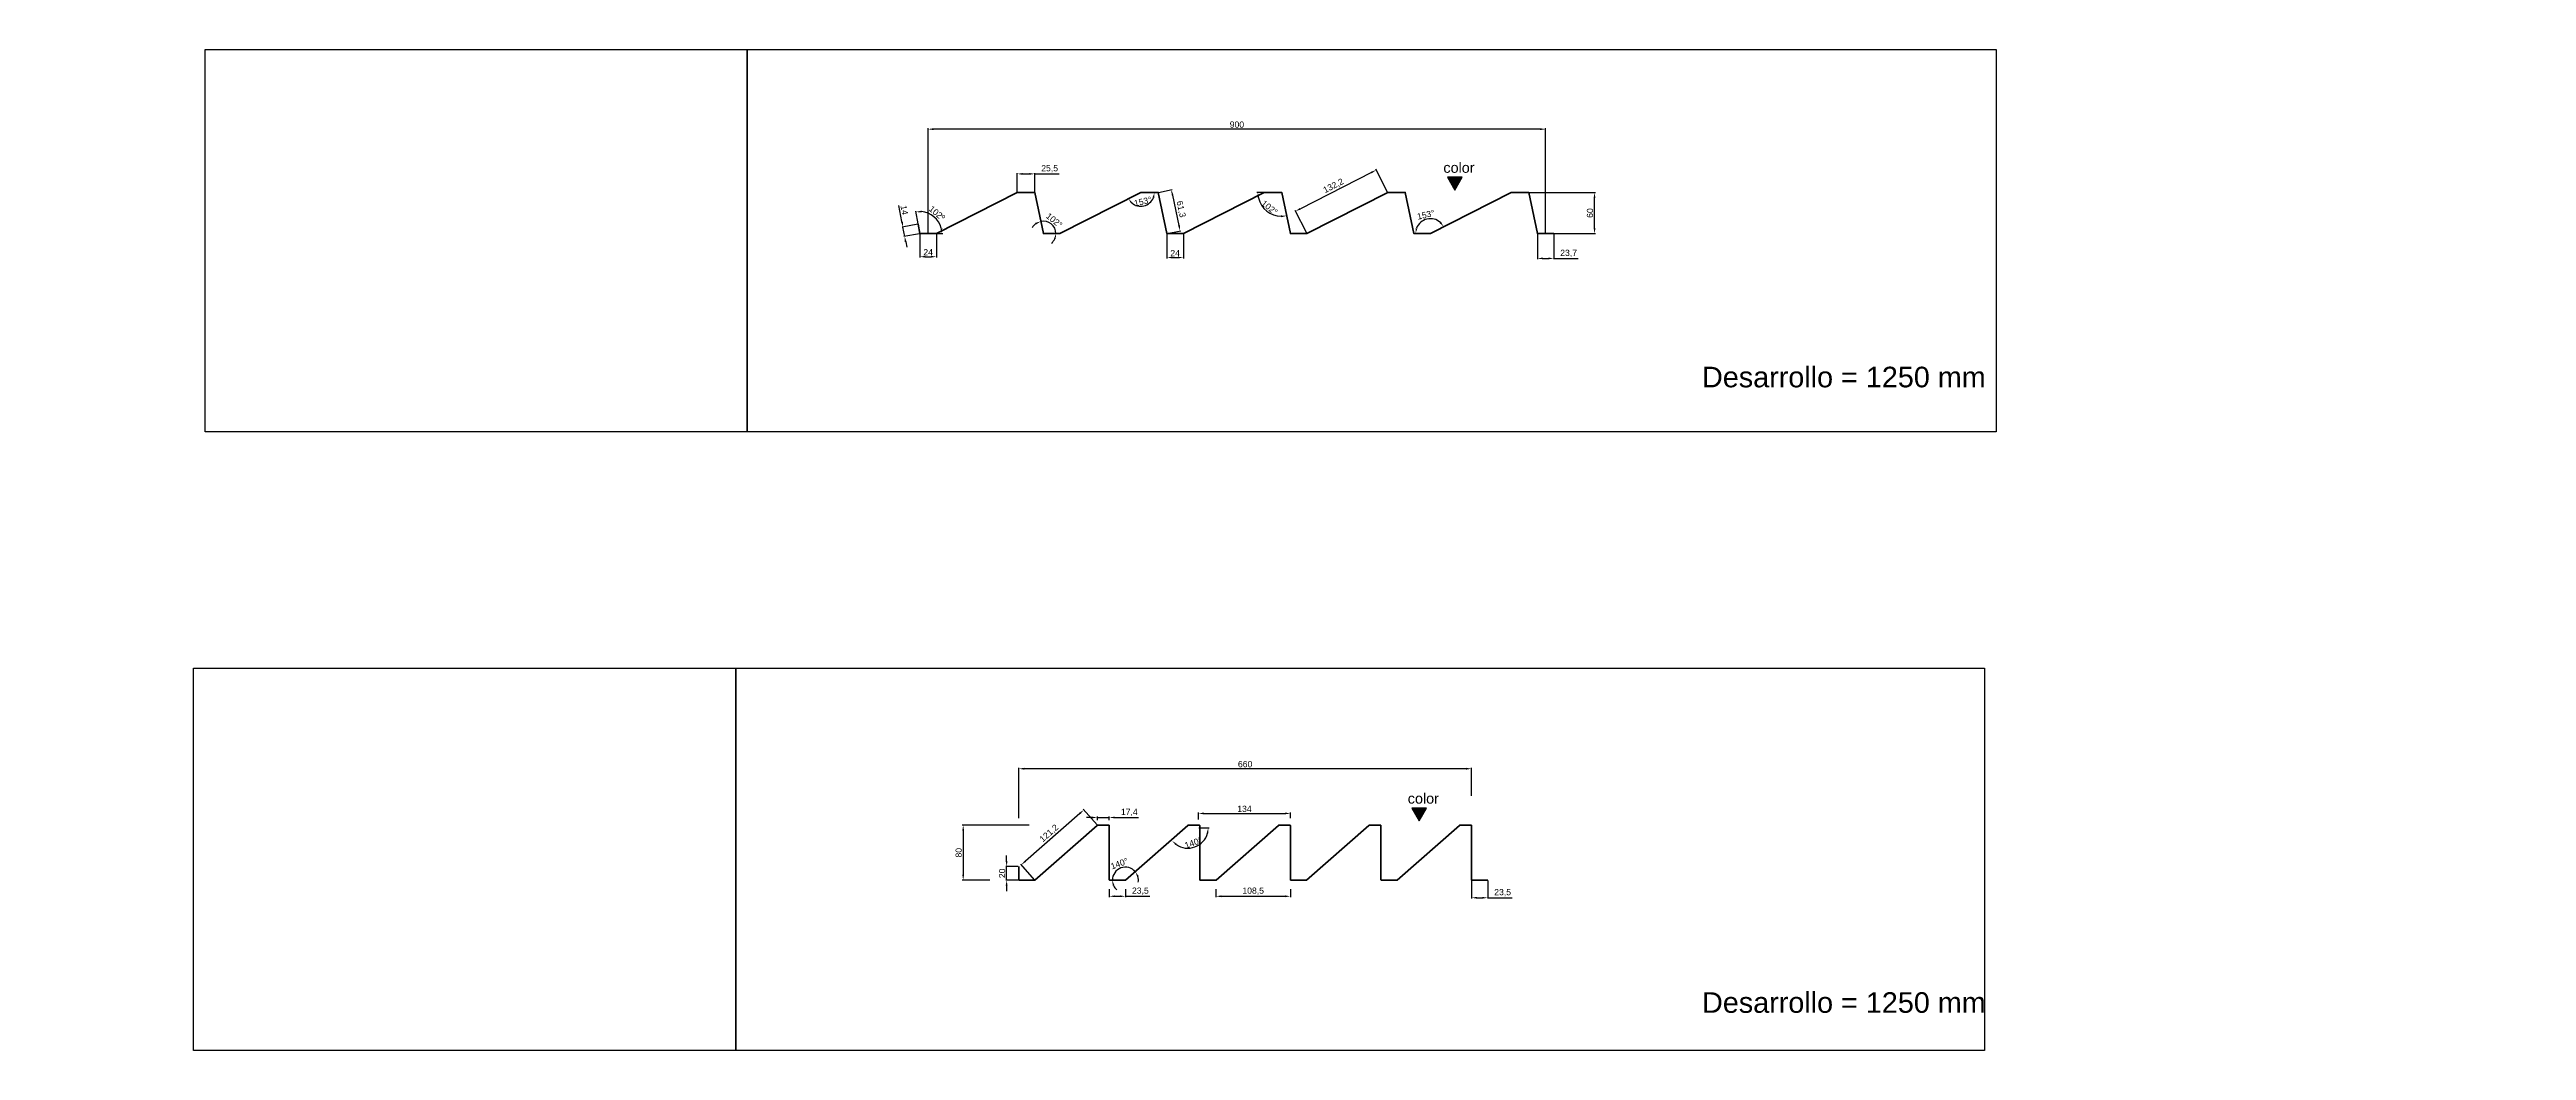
# Model space of a CAD drawing. Header units: millimetres. Extents: x 4334 to 41995838936, y 18500 to 30334.
# Drawn here: x 11554 to 15164, y 26162 to 27621 of the extents above; entities that cross this region are included whole.
import ezdxf

# ---------------------------------------------------------------- set-up
doc = ezdxf.new("R2010")
doc.units = ezdxf.units.MM
doc.layers.add('ANOTACIONES', color=7, linetype='Continuous', plot=False)
doc.layers.add('COTAS1', color=7, linetype='Continuous', lineweight=0)
doc.layers.add('FIBRA NEUTRA', color=1, linetype='Continuous', lineweight=40)
doc.layers.add('RECUADROS', color=253, linetype='Continuous')
doc.styles.get("Standard").update_dxf_attribs({"font": 'arial.ttf'})
doc.dimstyles.new('ISO-25', dxfattribs={"dimtxt": 9, "dimasz": 8, "dimexe": 1.25, "dimexo": 0.625, "dimgap": 2, "dimtad": 1, "dimdec": 1, "dimtxsty": 'Standard', "dimcen": 2.5, "dimadec": 0, "dimazin": 0, "dimtfac": 1, "dimtdec": 1, "dimtmove": 0, "dimatfit": 3, "dimfxl": 1, "dimarcsym": 0})

# ---------------------------------------------------------------- blocks, each defined once
blk = doc.blocks.new('*D23')
at = {"layer": 'COTAS1', "color": 0, "lineweight": -2, "transparency": 16777216}
for p, q in [((13073.4, 26501.8), (13065.4, 26501.8)), ((13081.4, 26497.8), (13081.4, 26503.1)), ((13081.4, 26501.8), (13098.8, 26501.8)), ((13098.8, 26497.8), (13098.8, 26503.1)), ((13106.8, 26501.8), (13141.3, 26501.8))]:
    blk.add_line(p, q, dxfattribs=at)
at = {"layer": 'COTAS1', "color": 0, "transparency": 16777216}
for points in [[(13073.4, 26503.2), (13073.4, 26500.5), (13081.4, 26501.8)], [(13106.8, 26503.2), (13106.8, 26500.5), (13098.8, 26501.8)]]:
    blk.add_solid(points, dxfattribs=at)
at = {"layer": 'Defpoints', "color": 0, "transparency": 16777216}
for p in [(13098.8, 26501.8), (13081.4, 26497.1), (13098.8, 26497.1)]:
    blk.add_point(p, dxfattribs=at)
at = {"layer": 'COTAS1', "color": 0, "transparency": 16777216, "insert": (13128, 26509.2), "char_height": 9, "attachment_point": 5}
blk.add_mtext('17,4', dxfattribs=at)
blk = doc.blocks.new('*D24')
at = {"layer": 'COTAS1', "color": 0, "lineweight": -2, "transparency": 16777216}
for p, q in [((13098.8, 26397.2), (13098.8, 26385.8)), ((13122.3, 26397.2), (13122.3, 26385.8)), ((13106.8, 26387), (13114.3, 26387)), ((13122.3, 26387), (13157.9, 26387))]:
    blk.add_line(p, q, dxfattribs=at)
at = {"layer": 'COTAS1', "color": 0, "transparency": 16777216}
for points in [[(13106.8, 26388.3), (13106.8, 26385.7), (13098.8, 26387)], [(13114.3, 26388.3), (13114.3, 26385.7), (13122.3, 26387)]]:
    blk.add_solid(points, dxfattribs=at)
at = {"layer": 'Defpoints', "color": 0, "transparency": 16777216}
for p in [(13098.8, 26397.8), (13122.3, 26397.8), (13122.3, 26387)]:
    blk.add_point(p, dxfattribs=at)
at = {"layer": 'COTAS1', "color": 0, "transparency": 16777216, "insert": (13144.1, 26394.4), "char_height": 9, "attachment_point": 5}
blk.add_mtext('23,5', dxfattribs=at)
blk = doc.blocks.new('*D25')
at = {"layer": 'COTAS1', "color": 0, "lineweight": -2, "transparency": 16777216}
for p, q in [((13055.7, 26507.6), (12976.6, 26438.2)), ((13081, 26491), (13060.9, 26513.9)), ((12989.9, 26411), (12969.8, 26433.8))]:
    blk.add_line(p, q, dxfattribs=at)
at = {"layer": 'COTAS1', "color": 0, "transparency": 16777216}
for points in [[(13054.8, 26508.6), (13056.6, 26506.6), (13061.7, 26512.9)], [(12975.8, 26439.2), (12977.5, 26437.2), (12970.6, 26432.9)]]:
    blk.add_solid(points, dxfattribs=at)
at = {"layer": 'Defpoints', "color": 0, "transparency": 16777216}
for p in [(13081.4, 26490.5), (12970.6, 26432.9), (12990.3, 26410.5)]:
    blk.add_point(p, dxfattribs=at)
at = {"layer": 'COTAS1', "color": 0, "transparency": 16777216, "insert": (13011.3, 26478.5), "char_height": 9, "attachment_point": 5, "rotation": 41.3036}
blk.add_mtext('121,2', dxfattribs=at)
blk = doc.blocks.new('*D26')
at = {"layer": 'COTAS1', "color": 0, "lineweight": -2, "transparency": 16777216}
blk.add_line((13229.4, 26486.8), (13244.4, 26486.8), dxfattribs=at)
blk.add_arc((13213.4, 26486.8), 29.7, 235.3999, 344.5412, dxfattribs=at)
at = {"layer": 'COTAS1', "color": 0, "transparency": 16777216}
for points in [[(13195.6, 26461.3), (13197.4, 26463.3), (13190.6, 26467.7)], [(13240.7, 26479), (13243.4, 26478.7), (13243.1, 26486.8)]]:
    blk.add_solid(points, dxfattribs=at)
at = {"layer": 'Defpoints', "color": 0, "transparency": 16777216}
for p in [(13213.4, 26486.8), (13213.4, 26486.8), (13228.8, 26486.8), (13211.6, 26457.1), (13122.3, 26410.5)]:
    blk.add_point(p, dxfattribs=at)
at = {"layer": 'COTAS1', "color": 0, "transparency": 16777216, "insert": (13221.3, 26465), "char_height": 9, "attachment_point": 5, "rotation": 19.9706}
blk.add_mtext('140°', dxfattribs=at)
blk = doc.blocks.new('*D27')
at = {"layer": 'COTAS1', "color": 0, "lineweight": -2, "transparency": 16777216}
for start, end in [(39.9411, 180), (204.2728, 228.5456), (351.3956, 15.6683)]:
    blk.add_arc((13122.3, 26410.5), 19, start, end, dxfattribs=at)
at = {"layer": 'COTAS1', "color": 0, "transparency": 16777216}
for points in [[(13103.6, 26402.4), (13106.2, 26403), (13103.3, 26410.5)], [(13139.4, 26415), (13141.8, 26416.3), (13136.9, 26422.7)]]:
    blk.add_solid(points, dxfattribs=at)
at = {"layer": 'Defpoints', "color": 0, "transparency": 16777216}
for p in [(13213.4, 26486.8), (13123.4, 26429.5), (13098.8, 26410.5), (13122.3, 26410.5), (13122.3, 26410.5)]:
    blk.add_point(p, dxfattribs=at)
at = {"layer": 'COTAS1', "color": 0, "transparency": 16777216, "insert": (13113.5, 26434.6), "char_height": 9, "attachment_point": 5, "rotation": 19.9706}
blk.add_mtext('140°', dxfattribs=at)
blk = doc.blocks.new('*D28')
at = {"layer": 'COTAS1', "color": 0, "lineweight": -2, "transparency": 16777216}
for p, q in [((13228.8, 26498.8), (13228.8, 26509)), ((13236.8, 26507.8), (13354.8, 26507.8)), ((13362.8, 26500.7), (13362.8, 26509))]:
    blk.add_line(p, q, dxfattribs=at)
at = {"layer": 'COTAS1', "color": 0, "transparency": 16777216}
for points in [[(13236.8, 26509.1), (13236.8, 26506.4), (13228.8, 26507.8)], [(13354.8, 26509.1), (13354.8, 26506.4), (13362.8, 26507.8)]]:
    blk.add_solid(points, dxfattribs=at)
at = {"layer": 'Defpoints', "color": 0, "transparency": 16777216}
for p in [(13228.8, 26498.2), (13362.8, 26507.8), (13362.8, 26500.1)]:
    blk.add_point(p, dxfattribs=at)
at = {"layer": 'COTAS1', "color": 0, "transparency": 16777216, "insert": (13295.8, 26514.4), "char_height": 9, "attachment_point": 5}
blk.add_mtext('134', dxfattribs=at)
blk = doc.blocks.new('*D29')
at = {"layer": 'COTAS1', "color": 0, "lineweight": -2, "transparency": 16777216}
for p, q in [((13626.8, 26409.9), (13626.8, 26383.6)), ((13650.3, 26409.9), (13650.3, 26383.6)), ((13634.8, 26384.8), (13642.3, 26384.8)), ((13650.3, 26384.8), (13685.9, 26384.8))]:
    blk.add_line(p, q, dxfattribs=at)
at = {"layer": 'COTAS1', "color": 0, "transparency": 16777216}
for points in [[(13634.8, 26386.2), (13634.8, 26383.5), (13626.8, 26384.8)], [(13642.3, 26386.2), (13642.3, 26383.5), (13650.3, 26384.8)]]:
    blk.add_solid(points, dxfattribs=at)
at = {"layer": 'Defpoints', "color": 0, "transparency": 16777216}
for p in [(13626.8, 26410.5), (13650.3, 26410.5), (13650.3, 26384.8)]:
    blk.add_point(p, dxfattribs=at)
at = {"layer": 'COTAS1', "color": 0, "transparency": 16777216, "insert": (13672.1, 26392.2), "char_height": 9, "attachment_point": 5}
blk.add_mtext('23,5', dxfattribs=at)
blk = doc.blocks.new('*D30')
at = {"layer": 'COTAS1', "color": 0, "lineweight": -2, "transparency": 16777216}
for p, q in [((13254.3, 26397.2), (13254.3, 26385.7)), ((13362.8, 26397.2), (13362.8, 26385.7)), ((13262.3, 26387), (13354.8, 26387))]:
    blk.add_line(p, q, dxfattribs=at)
at = {"layer": 'COTAS1', "color": 0, "transparency": 16777216}
for points in [[(13262.3, 26388.3), (13262.3, 26385.6), (13254.3, 26387)], [(13354.8, 26388.3), (13354.8, 26385.6), (13362.8, 26387)]]:
    blk.add_solid(points, dxfattribs=at)
at = {"layer": 'Defpoints', "color": 0, "transparency": 16777216}
for p in [(13254.3, 26397.8), (13362.8, 26397.8), (13362.8, 26387)]:
    blk.add_point(p, dxfattribs=at)
at = {"layer": 'COTAS1', "color": 0, "transparency": 16777216, "insert": (13308.5, 26394.4), "char_height": 9, "attachment_point": 5}
blk.add_mtext('108,5', dxfattribs=at)
blk = doc.blocks.new('*D31')
at = {"layer": 'COTAS1', "color": 0, "lineweight": -2, "transparency": 16777216}
for p, q in [((12966.8, 26500.8), (12966.8, 26574.2)), ((13618.8, 26572.9), (12974.8, 26572.9)), ((13626.8, 26533.3), (13626.8, 26574.2))]:
    blk.add_line(p, q, dxfattribs=at)
at = {"layer": 'COTAS1', "color": 0, "transparency": 16777216}
for points in [[(12974.8, 26574.3), (12974.8, 26571.6), (12966.8, 26572.9)], [(13618.8, 26574.3), (13618.8, 26571.6), (13626.8, 26572.9)]]:
    blk.add_solid(points, dxfattribs=at)
at = {"layer": 'Defpoints', "color": 0, "transparency": 16777216}
for p in [(12966.8, 26572.9), (12966.8, 26500.2), (13626.8, 26532.7)]:
    blk.add_point(p, dxfattribs=at)
at = {"layer": 'COTAS1', "color": 0, "transparency": 16777216, "insert": (13296.8, 26579.5), "char_height": 9, "attachment_point": 5}
blk.add_mtext('660', dxfattribs=at)
blk = doc.blocks.new('*D32')
at = {"layer": 'COTAS1', "color": 0, "lineweight": -2, "transparency": 16777216}
for p, q in [((12966.2, 26430.5), (12947.9, 26430.5)), ((12949.2, 26438.5), (12949.2, 26446.5)), ((12949.2, 26410.5), (12949.2, 26430.5)), ((12966.2, 26410.5), (12947.9, 26410.5)), ((12949.2, 26402.5), (12949.2, 26394.5))]:
    blk.add_line(p, q, dxfattribs=at)
at = {"layer": 'COTAS1', "color": 0, "transparency": 16777216}
for points in [[(12947.8, 26438.5), (12950.5, 26438.5), (12949.2, 26430.5)], [(12947.8, 26402.5), (12950.5, 26402.5), (12949.2, 26410.5)]]:
    blk.add_solid(points, dxfattribs=at)
at = {"layer": 'Defpoints', "color": 0, "transparency": 16777216}
for p in [(12949.2, 26430.5), (12966.8, 26430.5), (12966.8, 26410.5)]:
    blk.add_point(p, dxfattribs=at)
at = {"layer": 'COTAS1', "color": 0, "transparency": 16777216, "insert": (12942.6, 26420.5), "char_height": 9, "attachment_point": 5, "rotation": 90}
blk.add_mtext('20', dxfattribs=at)
blk = doc.blocks.new('*D33')
at = {"layer": 'COTAS1', "color": 0, "lineweight": -2, "transparency": 16777216}
for p, q in [((12982.1, 26490.5), (12884.6, 26490.5)), ((12885.9, 26482.5), (12885.9, 26418.5)), ((12924.8, 26410.5), (12884.6, 26410.5))]:
    blk.add_line(p, q, dxfattribs=at)
at = {"layer": 'COTAS1', "color": 0, "transparency": 16777216}
for points in [[(12884.5, 26482.5), (12887.2, 26482.5), (12885.9, 26490.5)], [(12884.5, 26418.5), (12887.2, 26418.5), (12885.9, 26410.5)]]:
    blk.add_solid(points, dxfattribs=at)
at = {"layer": 'Defpoints', "color": 0, "transparency": 16777216}
for p in [(12982.7, 26490.5), (12885.9, 26410.5), (12925.4, 26410.5)]:
    blk.add_point(p, dxfattribs=at)
at = {"layer": 'COTAS1', "color": 0, "transparency": 16777216, "insert": (12879.3, 26450.5), "char_height": 9, "attachment_point": 5, "rotation": 90}
blk.add_mtext('80', dxfattribs=at)
blk = doc.blocks.new('Color superior')
at = {"layer": 'ANOTACIONES'}
h = blk.add_hatch(color=256, dxfattribs=at)
h.dxf.hatch_style = 1
h.paths.add_polyline_path([(10.7, 18.6), (-10.7, 18.6), (0, 0)])
blk.add_lwpolyline([(0, 0), (10.7, 18.6), (-10.7, 18.6)], close=True, dxfattribs=at)
at = {"layer": 'ANOTACIONES', "insert": (-16.7, 40.1), "char_height": 15, "attachment_point": 1}
blk.add_mtext_dynamic_manual_height_columns('color', width=249.804, gutter_width=75, heights=[0], dxfattribs=at)
blk = doc.blocks.new('*D745')
at = {"layer": 'COTAS1', "color": 0, "lineweight": -2, "transparency": 16777216}
for p, q in [((12964.6, 27413.6), (12964.6, 27441.3)), ((12972.6, 27440.1), (12982.1, 27440.1)), ((12990.1, 27413.6), (12990.1, 27441.3)), ((12990.1, 27440.1), (13025.7, 27440.1))]:
    blk.add_line(p, q, dxfattribs=at)
at = {"layer": 'COTAS1', "color": 0, "transparency": 16777216}
for points in [[(12972.6, 27441.4), (12972.6, 27438.7), (12964.6, 27440.1)], [(12982.1, 27441.4), (12982.1, 27438.7), (12990.1, 27440.1)]]:
    blk.add_solid(points, dxfattribs=at)
at = {"layer": 'Defpoints', "color": 0, "transparency": 16777216}
for p in [(12990.1, 27440.1), (12964.6, 27413), (12990.1, 27413)]:
    blk.add_point(p, dxfattribs=at)
at = {"layer": 'COTAS1', "color": 0, "transparency": 16777216, "insert": (13011.9, 27447.5), "char_height": 9, "attachment_point": 5}
blk.add_mtext('25,5', dxfattribs=at)
blk = doc.blocks.new('*D746')
at = {"layer": 'COTAS1', "color": 0, "lineweight": -2, "transparency": 16777216}
for p, q in [((12822.8, 27352.3), (12822.8, 27318.1)), ((12846.8, 27352.3), (12846.8, 27318.1)), ((12830.8, 27319.3), (12838.8, 27319.3))]:
    blk.add_line(p, q, dxfattribs=at)
at = {"layer": 'COTAS1', "color": 0, "transparency": 16777216}
for points in [[(12830.8, 27320.7), (12830.8, 27318), (12822.8, 27319.3)], [(12838.8, 27320.7), (12838.8, 27318), (12846.8, 27319.3)]]:
    blk.add_solid(points, dxfattribs=at)
at = {"layer": 'Defpoints', "color": 0, "transparency": 16777216}
for p in [(12822.8, 27353), (12846.8, 27353), (12846.8, 27319.3)]:
    blk.add_point(p, dxfattribs=at)
at = {"layer": 'COTAS1', "color": 0, "transparency": 16777216, "insert": (12834.8, 27325.9), "char_height": 9, "attachment_point": 5}
blk.add_mtext('24', dxfattribs=at)
blk = doc.blocks.new('*D747')
at = {"layer": 'COTAS1', "color": 0, "lineweight": -2, "transparency": 16777216}
for p, q in [((13182.8, 27352.3), (13182.8, 27316.8)), ((13206.8, 27352.3), (13206.8, 27316.8)), ((13190.8, 27318.1), (13198.8, 27318.1))]:
    blk.add_line(p, q, dxfattribs=at)
at = {"layer": 'COTAS1', "color": 0, "transparency": 16777216}
for points in [[(13190.8, 27319.4), (13190.8, 27316.8), (13182.8, 27318.1)], [(13198.8, 27319.4), (13198.8, 27316.8), (13206.8, 27318.1)]]:
    blk.add_solid(points, dxfattribs=at)
at = {"layer": 'Defpoints', "color": 0, "transparency": 16777216}
for p in [(13182.8, 27353), (13206.8, 27353), (13206.8, 27318.1)]:
    blk.add_point(p, dxfattribs=at)
at = {"layer": 'COTAS1', "color": 0, "transparency": 16777216, "insert": (13194.8, 27324.6), "char_height": 9, "attachment_point": 5}
blk.add_mtext('24', dxfattribs=at)
blk = doc.blocks.new('*D748')
at = {"layer": 'COTAS1', "color": 0, "lineweight": -2, "transparency": 16777216}
for p, q in [((13722.9, 27352.3), (13722.9, 27315.6)), ((13746.6, 27352.3), (13746.6, 27315.6)), ((13730.9, 27316.8), (13738.6, 27316.8)), ((13746.6, 27316.8), (13782.1, 27316.8))]:
    blk.add_line(p, q, dxfattribs=at)
at = {"layer": 'COTAS1', "color": 0, "transparency": 16777216}
for points in [[(13730.9, 27318.2), (13730.9, 27315.5), (13722.9, 27316.8)], [(13738.6, 27318.2), (13738.6, 27315.5), (13746.6, 27316.8)]]:
    blk.add_solid(points, dxfattribs=at)
at = {"layer": 'Defpoints', "color": 0, "transparency": 16777216}
for p in [(13722.9, 27353), (13746.6, 27353), (13746.6, 27316.8)]:
    blk.add_point(p, dxfattribs=at)
at = {"layer": 'COTAS1', "color": 0, "transparency": 16777216, "insert": (13768.3, 27324.2), "char_height": 9, "attachment_point": 5}
blk.add_mtext('23,7', dxfattribs=at)
blk = doc.blocks.new('*D749')
at = {"layer": 'COTAS1', "color": 0, "lineweight": -2, "transparency": 16777216}
for p, q in [((13480.8, 27442), (13377.3, 27389.3)), ((13504.3, 27413.5), (13487.4, 27446.8)), ((13386.6, 27353.5), (13369.6, 27386.8))]:
    blk.add_line(p, q, dxfattribs=at)
at = {"layer": 'COTAS1', "color": 0, "transparency": 16777216}
for points in [[(13480.2, 27443.2), (13481.4, 27440.9), (13487.9, 27445.7)], [(13376.7, 27390.5), (13377.9, 27388.1), (13370.2, 27385.7)]]:
    blk.add_solid(points, dxfattribs=at)
at = {"layer": 'Defpoints', "color": 0, "transparency": 16777216}
for p in [(13504.6, 27413), (13370.2, 27385.7), (13386.8, 27353)]:
    blk.add_point(p, dxfattribs=at)
at = {"layer": 'COTAS1', "color": 0, "transparency": 16777216, "insert": (13425.7, 27422.3), "char_height": 9, "attachment_point": 5, "rotation": 27}
blk.add_mtext('132,2', dxfattribs=at)
blk = doc.blocks.new('*D750')
at = {"layer": 'COTAS1', "color": 0, "lineweight": -2, "transparency": 16777216}
for p, q in [((13170.7, 27413.1), (13190.5, 27417.3)), ((13190.9, 27409.2), (13200.4, 27364.9)), ((13183.4, 27353.1), (13203.3, 27357.3))]:
    blk.add_line(p, q, dxfattribs=at)
at = {"layer": 'COTAS1', "color": 0, "transparency": 16777216}
for points in [[(13192.2, 27409.5), (13189.6, 27408.9), (13189.3, 27417)], [(13201.7, 27365.1), (13199.1, 27364.6), (13202, 27357)]]:
    blk.add_solid(points, dxfattribs=at)
at = {"layer": 'Defpoints', "color": 0, "transparency": 16777216}
for p in [(13170.1, 27413), (13182.8, 27353), (13202, 27357)]:
    blk.add_point(p, dxfattribs=at)
at = {"layer": 'COTAS1', "color": 0, "transparency": 16777216, "insert": (13202.9, 27388.6), "char_height": 9, "attachment_point": 5, "rotation": 282}
blk.add_mtext('61,3', dxfattribs=at)
blk = doc.blocks.new('*D751')
at = {"layer": 'COTAS1', "color": 0, "lineweight": -2, "transparency": 16777216}
for p, q in [((12796.6, 27370.5), (12792.2, 27394.1)), ((12819.6, 27366.6), (12796.8, 27362.4)), ((12800.6, 27348.8), (12798.1, 27362.6)), ((12822.2, 27352.8), (12799.4, 27348.6)), ((12802.1, 27341), (12803.6, 27333.1))]:
    blk.add_line(p, q, dxfattribs=at)
at = {"layer": 'COTAS1', "color": 0, "transparency": 16777216}
for points in [[(12797.9, 27370.7), (12795.3, 27370.2), (12798.1, 27362.6)], [(12803.4, 27341.2), (12800.8, 27340.7), (12800.6, 27348.8)]]:
    blk.add_solid(points, dxfattribs=at)
at = {"layer": 'Defpoints', "color": 0, "transparency": 16777216}
for p in [(12820.3, 27366.7), (12798.1, 27362.6), (12822.8, 27353)]:
    blk.add_point(p, dxfattribs=at)
at = {"layer": 'COTAS1', "color": 0, "transparency": 16777216, "insert": (12800.1, 27387.4), "char_height": 9, "attachment_point": 5, "rotation": 280.5651}
blk.add_mtext('14', dxfattribs=at)
blk = doc.blocks.new('*D752')
at = {"layer": 'COTAS1', "color": 0, "lineweight": -2, "transparency": 16777216}
for p, q in [((13710.7, 27413), (13807.3, 27413)), ((13806, 27361), (13806, 27405)), ((13747.2, 27353), (13807.3, 27353))]:
    blk.add_line(p, q, dxfattribs=at)
at = {"layer": 'COTAS1', "color": 0, "transparency": 16777216}
for points in [[(13804.7, 27405), (13807.4, 27405), (13806, 27413)], [(13804.7, 27361), (13807.4, 27361), (13806, 27353)]]:
    blk.add_solid(points, dxfattribs=at)
at = {"layer": 'Defpoints', "color": 0, "transparency": 16777216}
for p in [(13710.1, 27413), (13806, 27413), (13746.6, 27353)]:
    blk.add_point(p, dxfattribs=at)
at = {"layer": 'COTAS1', "color": 0, "transparency": 16777216, "insert": (13799.4, 27383), "char_height": 9, "attachment_point": 5, "rotation": 90}
blk.add_mtext('60', dxfattribs=at)
blk = doc.blocks.new('*D753')
at = {"layer": 'COTAS1', "color": 0, "lineweight": -2, "transparency": 16777216}
for start, end in [(127.203, 152.406), (0, 102), (309.594, 334.797)]:
    blk.add_arc((13002.8, 27353), 18.3, start, end, dxfattribs=at)
at = {"layer": 'COTAS1', "color": 0, "transparency": 16777216}
for points in [[(12991.2, 27368.8), (12992.3, 27366.4), (12999, 27370.9)], [(13018.1, 27345.4), (13020.7, 27344.9), (13021.2, 27353)]]:
    blk.add_solid(points, dxfattribs=at)
at = {"layer": 'Defpoints', "color": 0, "transparency": 16777216}
for p in [(12990.1, 27413), (13002.8, 27353), (13002.8, 27353), (13018, 27363.2), (13026.8, 27353)]:
    blk.add_point(p, dxfattribs=at)
at = {"layer": 'COTAS1', "color": 0, "transparency": 16777216, "insert": (13018.5, 27372.3), "char_height": 9, "attachment_point": 5, "rotation": 321}
blk.add_mtext('102°', dxfattribs=at)
blk = doc.blocks.new('*D754')
at = {"layer": 'COTAS1', "color": 0, "lineweight": -2, "transparency": 16777216}
blk.add_arc((13144.6, 27413), 20.1, 229.9516, 337.0484, dxfattribs=at)
at = {"layer": 'COTAS1', "color": 0, "transparency": 16777216}
for points in [[(13130.6, 27396.7), (13132.7, 27398.4), (13126.7, 27403.8)], [(13161.8, 27405.4), (13164.4, 27404.9), (13164.7, 27413)]]:
    blk.add_solid(points, dxfattribs=at)
at = {"layer": 'Defpoints', "color": 0, "transparency": 16777216}
for p in [(13144.6, 27413), (13144.6, 27413), (13170.1, 27413), (13140.4, 27393.3), (13026.8, 27353)]:
    blk.add_point(p, dxfattribs=at)
at = {"layer": 'COTAS1', "color": 0, "transparency": 16777216, "insert": (13147.7, 27399.8), "char_height": 9, "attachment_point": 5, "rotation": 13.5}
blk.add_mtext('153°', dxfattribs=at)
blk = doc.blocks.new('*D755')
at = {"layer": 'COTAS1', "color": 0, "lineweight": -2, "transparency": 16777216}
blk.add_line((13324, 27413), (13314, 27413), dxfattribs=at)
blk.add_arc((13350.1, 27413), 34.8, 193.1946, 268.8054, dxfattribs=at)
at = {"layer": 'COTAS1', "color": 0, "transparency": 16777216}
for points in [[(13314.9, 27404.9), (13317.5, 27405.2), (13315.3, 27413)], [(13349.2, 27379.5), (13349.5, 27376.8), (13357.3, 27378.9)]]:
    blk.add_solid(points, dxfattribs=at)
at = {"layer": 'Defpoints', "color": 0, "transparency": 16777216}
for p in [(13324.6, 27413), (13350.1, 27413), (13350.1, 27413), (13321.2, 27393.5), (13362.8, 27353)]:
    blk.add_point(p, dxfattribs=at)
at = {"layer": 'COTAS1', "color": 0, "transparency": 16777216, "insert": (13332.3, 27391), "char_height": 9, "attachment_point": 5, "rotation": 321}
blk.add_mtext('102°', dxfattribs=at)
blk = doc.blocks.new('*D756')
at = {"layer": 'COTAS1', "color": 0, "lineweight": -2, "transparency": 16777216}
blk.add_arc((13566.9, 27353), 21.8, 48.18, 158.82, dxfattribs=at)
at = {"layer": 'COTAS1', "color": 0, "transparency": 16777216}
for points in [[(13582.4, 27370), (13580.3, 27368.4), (13586.3, 27362.8)], [(13547.9, 27360.6), (13545.3, 27361.1), (13545.1, 27353)]]:
    blk.add_solid(points, dxfattribs=at)
at = {"layer": 'Defpoints', "color": 0, "transparency": 16777216}
for p in [(13684.6, 27413), (13571.4, 27374.3), (13542.9, 27353), (13566.9, 27353), (13566.9, 27353)]:
    blk.add_point(p, dxfattribs=at)
at = {"layer": 'COTAS1', "color": 0, "transparency": 16777216, "insert": (13560.2, 27380.5), "char_height": 9, "attachment_point": 5, "rotation": 13.5}
blk.add_mtext('153°', dxfattribs=at)
blk = doc.blocks.new('*D757')
at = {"layer": 'COTAS1', "color": 0, "lineweight": -2, "transparency": 16777216}
for p, q in [((12820.1, 27367.3), (12816.7, 27385.8)), ((12847.4, 27353), (12856.2, 27353))]:
    blk.add_line(p, q, dxfattribs=at)
blk.add_arc((12822.8, 27353), 32.1, 14.302, 86.2631, dxfattribs=at)
at = {"layer": 'COTAS1', "color": 0, "transparency": 16777216}
for points in [[(12825, 27383.7), (12824.8, 27386.4), (12816.9, 27384.6)], [(12855.3, 27361.1), (12852.6, 27360.7), (12855, 27353)]]:
    blk.add_solid(points, dxfattribs=at)
at = {"layer": 'Defpoints', "color": 0, "transparency": 16777216}
for p in [(12820.3, 27366.7), (12849.6, 27370.7), (12822.8, 27353), (12822.8, 27353), (12846.8, 27353)]:
    blk.add_point(p, dxfattribs=at)
at = {"layer": 'COTAS1', "color": 0, "transparency": 16777216, "insert": (12847.6, 27382.8), "char_height": 9, "width": 34.58, "attachment_point": 5, "rotation": 320.2826}
blk.add_mtext('102º', dxfattribs=at)
blk = doc.blocks.new('*D758')
at = {"layer": 'COTAS1', "color": 0, "lineweight": -2, "transparency": 16777216}
for p, q in [((12834.8, 27353.6), (12834.8, 27506.5)), ((13726.7, 27505.3), (12842.8, 27505.3)), ((13734.7, 27353.6), (13734.7, 27506.5))]:
    blk.add_line(p, q, dxfattribs=at)
at = {"layer": 'COTAS1', "color": 0, "transparency": 16777216}
for points in [[(12842.8, 27506.6), (12842.8, 27503.9), (12834.8, 27505.3)], [(13726.7, 27506.6), (13726.7, 27503.9), (13734.7, 27505.3)]]:
    blk.add_solid(points, dxfattribs=at)
at = {"layer": 'Defpoints', "color": 0, "transparency": 16777216}
for p in [(12834.8, 27505.3), (12834.8, 27353), (13734.7, 27353)]:
    blk.add_point(p, dxfattribs=at)
at = {"layer": 'COTAS1', "color": 0, "transparency": 16777216, "insert": (13284.8, 27511.9), "char_height": 9, "attachment_point": 5}
blk.add_mtext('900', dxfattribs=at)

msp = doc.modelspace()

# ---------------------------------------------------------------- linework, layer by layer
at = {"layer": 'FIBRA NEUTRA', "linetype": 'Continuous'}
msp.add_lwpolyline([(12820.25, 27366.73), (12822.82, 27352.96), (12846.82, 27352.96), (12964.57, 27412.96), (12990.07, 27412.96), (13002.83, 27352.96), (13026.83, 27352.96), (13144.58, 27412.96), (13170.08, 27412.96), (13182.84, 27352.96), (13206.84, 27352.96), (13324.59, 27412.96), (13350.09, 27412.96), (13362.85, 27352.96), (13386.85, 27352.96), (13504.6, 27412.96), (13530.1, 27412.96), (13542.86, 27352.96), (13566.86, 27352.96), (13684.61, 27412.96), (13710.11, 27412.96), (13722.87, 27352.96), (13746.57, 27352.96)], dxfattribs=at)
at = {"layer": 'FIBRA NEUTRA'}
msp.add_lwpolyline([(13650.29, 26410.52), (13627.29, 26410.52, -0.4142136), (13626.79, 26411.02), (13626.79, 26490.04, 0.4142136), (13626.29, 26490.54), (13609.55, 26490.54, 0.1821978), (13609.22, 26490.42), (13518.43, 26410.64, -0.1821978), (13518.1, 26410.52), (13495.29, 26410.52, -0.4142136), (13494.79, 26411.02), (13494.79, 26490.04, 0.4142136), (13494.29, 26490.54), (13477.55, 26490.54, 0.1821978), (13477.22, 26490.42), (13386.43, 26410.64, -0.1821978), (13386.1, 26410.52), (13363.29, 26410.52, -0.4142136), (13362.79, 26411.02), (13362.79, 26490.04, 0.4142136), (13362.29, 26490.54), (13345.55, 26490.54, 0.1821978), (13345.22, 26490.42), (13254.43, 26410.64, -0.1821978), (13254.1, 26410.52), (13231.29, 26410.52, -0.4142136), (13230.79, 26411.02), (13230.79, 26490.04, 0.4142136), (13230.29, 26490.54), (13213.55, 26490.54, 0.1821978), (13213.22, 26490.42), (13122.43, 26410.64, -0.1821978), (13122.1, 26410.52), (13099.29, 26410.52, -0.4142136), (13098.79, 26411.02), (13098.79, 26490.04, 0.4142136), (13098.29, 26490.54), (13081.55, 26490.54, 0.1821978), (13081.22, 26490.42), (12990.43, 26410.64, -0.1821978), (12990.1, 26410.52), (12967.29, 26410.52, -0.4142136), (12966.79, 26411.02), (12966.79, 26430.52)], format="xyb", dxfattribs=at)
at = {"layer": 'RECUADROS', "color": 0, "lineweight": 30}
for points in [[(11780.93, 27621.37), (12571.04, 27621.37), (12571.04, 27063.91), (11780.93, 27063.91)], [(12571.04, 27621.37), (14391.3, 27621.37), (14391.3, 27063.91), (12571.04, 27063.91)], [(11764.2, 26719.68), (12554.31, 26719.68), (12554.31, 26162.22), (11764.2, 26162.22)], [(12554.31, 26719.68), (14374.57, 26719.68), (14374.57, 26162.22), (12554.31, 26162.22)]]:
    msp.add_lwpolyline(points, close=True, dxfattribs=at)

# ---------------------------------------------------------------- block references
at = {"layer": 'ANOTACIONES'}
for p in [(13602.44, 27416.54), (13550.53, 26496.98)]:
    msp.add_blockref('Color superior', p, dxfattribs=at)

# ---------------------------------------------------------------- texts
at = {"layer": 'ANOTACIONES', "char_height": 30, "attachment_point": 1}
for insert in [(13962.74, 27158.95), (13962.74, 26247.13)]:
    msp.add_mtext_dynamic_manual_height_columns('Desarrollo = 1250 mm', width=6765.1618, gutter_width=150, heights=[0], dxfattribs=dict(at, insert=insert))

# ---------------------------------------------------------------- dimensions: what is measured, and where the dimension line sits
at = {"layer": 'COTAS1'}
dim = msp.add_linear_dim(base=(12834.82, 27505.28), p1=(13734.72, 27352.96), p2=(12834.82, 27352.96), text='900', dimstyle='ISO-25', dxfattribs=at)
dim.commit()
dim.dimension.update_dxf_attribs({"geometry": '*D758', "text_midpoint": (13284.77, 27511.87)})
for base, p1, p2, picture, middle in [((12990.07, 27440.06), (12964.57, 27412.96), (12990.07, 27412.96), '*D745', (13011.87, 27447.47)), ((12846.82, 27319.34), (12822.82, 27352.96), (12846.82, 27352.96), '*D746', (12834.82, 27325.86)), ((13206.84, 27318.09), (13182.84, 27352.96), (13206.84, 27352.96), '*D747', (13194.84, 27324.61)), ((13746.57, 27316.84), (13722.87, 27352.96), (13746.57, 27352.96), '*D748', (13768.33, 27324.25)), ((12966.79, 26572.95), (13626.79, 26532.68), (12966.79, 26500.17), '*D31', (13296.79, 26579.55)), ((13098.79, 26501.84), (13081.36, 26497.13), (13098.79, 26497.13), '*D23', (13128.04, 26509.24)), ((13362.79, 26507.76), (13228.79, 26498.21), (13362.79, 26500.09), '*D28', (13295.79, 26514.35)), ((13122.29, 26387), (13098.79, 26397.82), (13122.29, 26397.82), '*D24', (13144.08, 26394.41)), ((13362.79, 26386.97), (13254.29, 26397.81), (13362.79, 26397.81), '*D30', (13308.54, 26394.38)), ((13650.29, 26384.84), (13626.79, 26410.52), (13650.29, 26410.52), '*D29', (13672.08, 26392.25))]:
    dim = msp.add_linear_dim(base=base, p1=p1, p2=p2, dimstyle='ISO-25', dxfattribs=at)
    dim.commit()
    dim.dimension.update_dxf_attribs({"geometry": picture, "text_midpoint": middle})
for p1, p2, distance, picture, middle in [((13504.6, 27412.96), (13386.85, 27352.96), -36.71, '*D749', (13425.7, 27422.27)), ((13170.08, 27412.96), (13182.84, 27352.96), 19.63, '*D750', (13202.9, 27388.58)), ((12822.82, 27352.96), (12820.25, 27366.73), 22.57, '*D751', (12800.07, 27387.38)), ((13081.36, 26490.54), (12990.29, 26410.52), -29.78, '*D25', (13011.28, 26478.47))]:
    dim = msp.add_aligned_dim(p1=p1, p2=p2, distance=distance, dimstyle='ISO-25', dxfattribs=at)
    dim.commit()
    dim.dimension.update_dxf_attribs({"geometry": picture, "text_midpoint": middle})
for base, line1, line2, picture, middle in [((13018.03, 27363.22), ((13002.83, 27352.96), (13026.83, 27352.96)), ((12990.07, 27412.96), (13002.83, 27352.96)), '*D753', (13018.52, 27372.34)), ((13140.4, 27393.3), ((13144.58, 27412.96), (13170.08, 27412.96)), ((13026.83, 27352.96), (13144.58, 27412.96)), '*D754', (13147.74, 27399.83)), ((13321.23, 27393.49), ((13350.09, 27412.96), (13362.85, 27352.96)), ((13324.59, 27412.96), (13350.09, 27412.96)), '*D755', (13332.33, 27391.03)), ((13571.38, 27374.25), ((13566.86, 27352.96), (13684.61, 27412.96)), ((13542.86, 27352.96), (13566.86, 27352.96)), '*D756', (13560.24, 27380.54)), ((13123.4, 26429.51), ((13213.36, 26486.78), (13122.29, 26410.52)), ((13122.29, 26410.52), (13098.79, 26410.52)), '*D27', (13113.53, 26434.6)), ((13211.61, 26457.1), ((13228.79, 26486.78), (13213.36, 26486.78)), ((13213.36, 26486.78), (13122.29, 26410.52)), '*D26', (13221.27, 26465.03))]:
    dim = msp.add_angular_dim_2l(base=base, line1=line1, line2=line2, dimstyle='ISO-25', dxfattribs=at)
    dim.commit()
    dim.dimension.update_dxf_attribs({"geometry": picture, "text_midpoint": middle})
for base, p1, p2, picture, middle in [((13806.04, 27412.96), (13746.57, 27352.96), (13710.11, 27412.96), '*D752', (13799.45, 27382.96)), ((12885.87, 26410.52), (12982.68, 26490.54), (12925.39, 26410.52), '*D33', (12879.28, 26450.53)), ((12949.18, 26430.52), (12966.79, 26410.52), (12966.79, 26430.52), '*D32', (12942.58, 26420.52))]:
    dim = msp.add_linear_dim(base=base, p1=p1, p2=p2, angle=90, dimstyle='ISO-25', dxfattribs=at)
    dim.commit()
    dim.dimension.update_dxf_attribs({"geometry": picture, "text_midpoint": middle})
dim = msp.add_angular_dim_2l(base=(12849.61, 27370.71), line1=((12822.82, 27352.96), (12846.82, 27352.96)), line2=((12820.25, 27366.73), (12822.82, 27352.96)), text='102º', dimstyle='ISO-25', dxfattribs=at)
dim.commit()
dim.dimension.update_dxf_attribs({"geometry": '*D757', "text_midpoint": (12847.56, 27382.75)})

doc.saveas('drawing.dxf')
